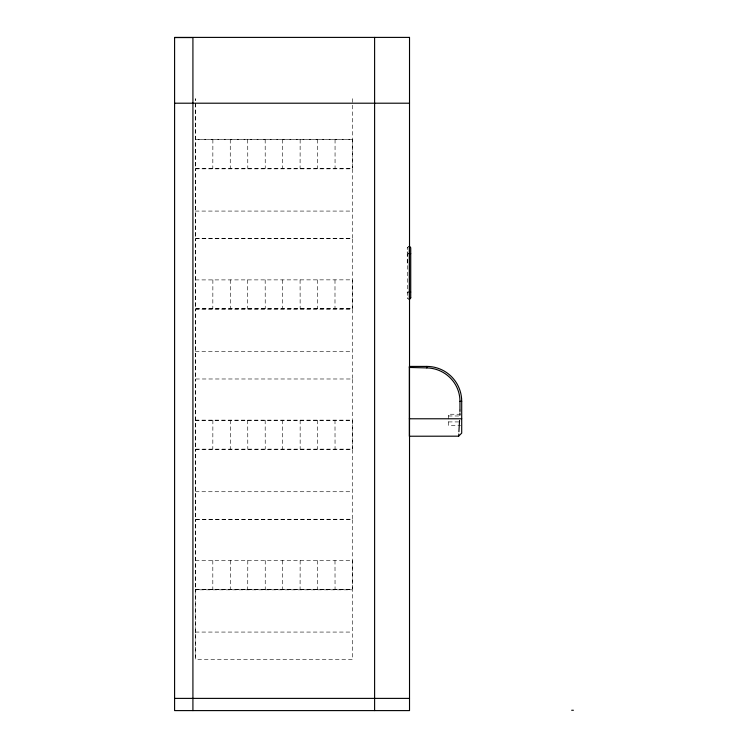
<?xml version="1.0" encoding="UTF-8"?>
<svg xmlns="http://www.w3.org/2000/svg" width="748" height="748" viewBox="0 0 748 748"><rect width="100%" height="100%" fill="white"/><g stroke="black" fill="none" stroke-linecap="round" stroke-linejoin="round"><path stroke-width="0.56" stroke-dasharray="3.74 2.81" d="M407.249 293.094L407.249 292.057M407.249 263.259L407.249 253.666M407.249 252.628L407.249 251.618M407.249 248.074L407.66 247.092A1.393 1.393 0 0 0 407.249 248.074L407.66 298.63A1.393 1.393 0 0 1 407.249 297.648M352.448 98.671L352.448 168.487L195.359 168.487L195.359 98.671L195.424 168.487M352.448 139.511L195.359 139.511L352.373 139.586L352.373 168.412M195.359 168.833L352.448 168.833L352.448 238.649L195.359 238.649L195.359 168.833L195.424 238.649M195.359 211.076L352.448 211.076M195.359 238.584L352.448 238.584M352.448 239.005L352.448 308.821L195.359 308.821L195.359 239.005L195.424 308.821L352.448 308.746M195.359 279.911L352.448 279.846M195.359 309.167L352.448 309.167L352.448 378.984L195.359 378.984L195.359 309.167L195.424 378.984M195.359 351.401L352.448 351.401M352.448 379.329L352.448 449.146L195.359 449.146L195.359 379.329L195.424 449.146M460.6 414.242L448.445 414.242L448.445 425.397L460.6 425.406M448.445 415.981L460.6 415.981M195.359 420.17L352.448 420.17M195.359 420.245L352.373 420.245L352.373 449.081M448.445 421.919L460.6 421.919M195.359 449.492L352.448 449.492L352.448 519.308L195.359 519.308L195.359 449.492L195.424 519.308L352.448 519.243M195.359 491.735L352.448 491.735M352.448 519.664L352.448 589.48L195.359 589.48L195.359 519.664L195.424 589.48M195.359 560.504L352.448 560.504M195.359 589.405L352.448 589.405M195.424 589.826L195.424 659.643L195.359 589.826L352.448 589.826L352.448 659.643L195.359 659.568M195.359 632.069L352.448 632.069M352.373 279.911L352.373 308.746M352.373 560.57L352.373 589.405M335.057 139.511L335.057 168.487M334.992 279.846L334.992 308.821M334.992 420.17L335.057 449.146M334.992 560.504L335.057 589.48M317.535 139.511L317.61 168.487M317.61 279.846L317.535 308.821M317.535 420.17L317.61 449.146M317.61 560.504L317.535 589.48M300.154 139.511L300.079 168.487M300.079 279.846L300.154 308.821M300.154 420.17L300.154 449.146M300.154 560.504L300.079 589.48M282.632 139.511L282.697 168.487M282.697 279.846L282.697 308.821M282.632 420.17L282.697 449.146M282.632 560.504L282.697 589.48M265.175 139.511L265.241 168.487M265.175 279.846L265.241 308.821M265.175 420.17L265.241 449.146M265.241 560.504L265.241 589.48M247.719 139.511L247.794 168.487M247.719 279.846L247.719 308.821M247.719 420.17L247.794 449.146M247.794 560.504L247.719 589.48M230.262 139.511L230.262 168.487M230.262 279.846L230.337 308.821M230.337 420.17L230.262 449.146M230.337 560.504L230.262 589.48M212.881 139.511L212.815 168.487M212.881 279.846L212.815 308.821M212.881 420.17L212.815 449.146M212.815 560.504L212.815 589.48"/><path stroke-width="1.12" d="M459.964 409.857L459.964 401.321A33.164 33.164 0 0 0 457.552 388.923C454.26 380.639 447.454 373.888 439.226 370.503A34.165 34.165 0 0 0 426.799 367.904L409.343 367.464M459.964 410.222L459.945 411.811M459.917 413.12L459.842 415.29M458.889 431.755L459.562 420.432M458.805 433.999L458.646 436.149L461.703 433.129L461.703 401.321A34.904 34.904 0 0 0 459.169 388.268C455.71 379.563 448.557 372.411 439.852 368.951A34.904 34.885 41.5 0 0 426.799 366.417L409.343 366.417L409.343 436.234L458.636 436.178M174.593 37.578L192.919 37.578L192.919 710.6M174.593 103.205L409.521 103.205M408.642 246.681L409.343 246.681A1.393 1.393 0 0 1 410.736 248.074L410.736 297.592M408.642 253.666L410.717 253.666M408.642 292.057L410.717 292.057M408.642 299.041L409.343 299.041A1.393 1.393 0 0 0 410.736 297.648M459.964 401.321L461.703 401.321M409.343 418.777L461.703 418.777M174.593 698.389L409.521 698.389M571.668 710.254L573.407 710.254M426.799 366.417L426.799 367.904M409.343 246.728L409.343 298.994M374.608 37.4L374.608 710.6M409.521 37.4L174.593 37.4L174.593 710.6L409.521 710.6L409.521 37.4"/></g></svg>
